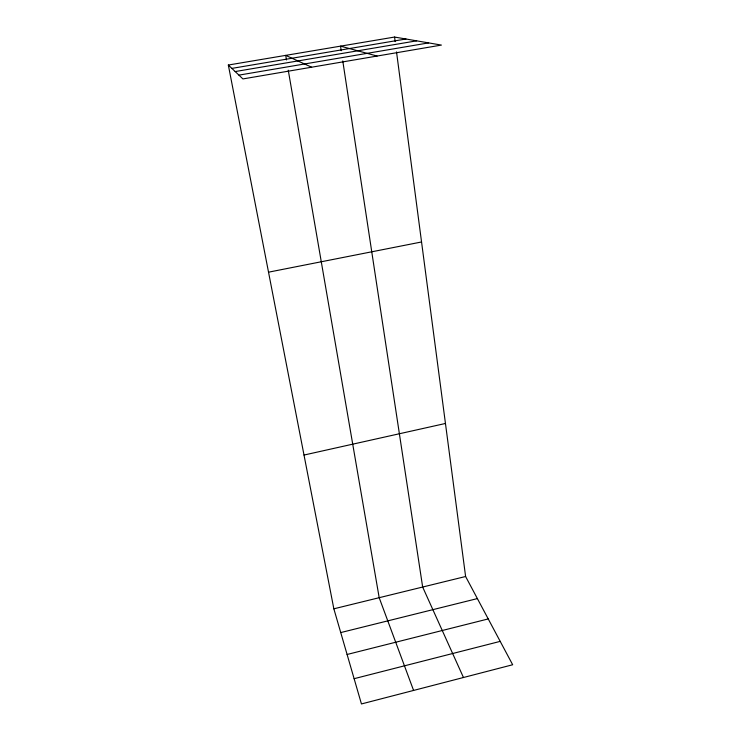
<?xml version="1.0" encoding="UTF-8"?>
<svg xmlns="http://www.w3.org/2000/svg" width="741" height="741" viewBox="0 0 741 741"><rect width="100%" height="100%" fill="white"/><g stroke="black" fill="none" stroke-linecap="round" stroke-linejoin="round"><path stroke-width="1.11" d="M354.124 678.691L500.194 641.373M347.103 654.479L488.226 618.93M340.74 632.573L477.38 598.589M333.848 608.815L465.607 576.507L512.67 664.751L361.451 703.95L333.848 608.815L228.33 65.032L394.564 37.05L441.404 45.081L242.909 78.926L228.33 65.032M304.014 455.048L445.452 423.472M268.529 272.179L421.555 241.974M235.184 71.562L416.637 40.838M238.926 75.128L428.641 42.895M231.868 68.394L405.957 39.004M377.086 56.047L340.536 46.146L341.231 50.684M311.618 67.209L285.702 55.371L286.489 59.938M463.468 677.506L422.657 587.039L342.777 60.919M413.58 690.436L379.188 597.7L288.258 70.2M394.564 37.05L395.166 41.626M396.528 51.926L465.607 576.507"/></g></svg>
